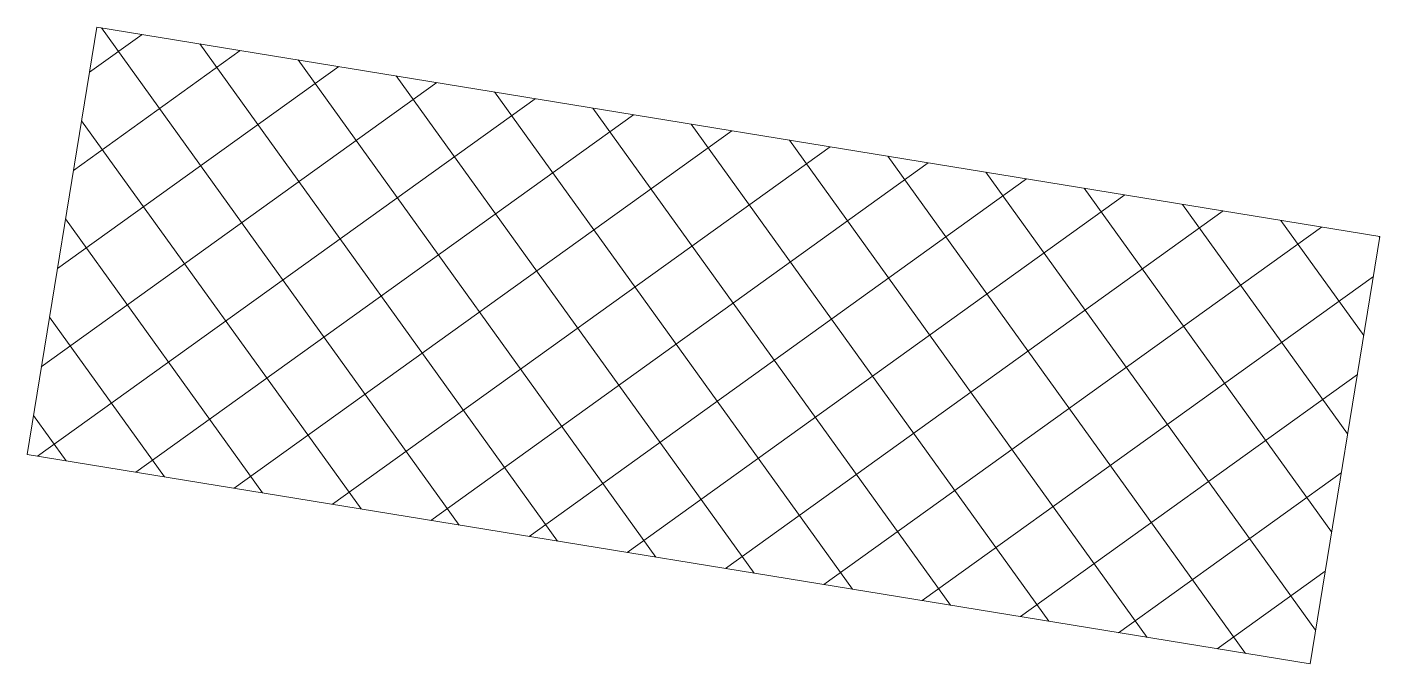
# Model space of a CAD drawing. Header units: metres. Extents: x 7511340 to 7511486, y 4692164 to 4692372.
# Drawn here: x 7511408.108 to 7511409.357, y 4692204.004 to 4692204.592 of the extents above; entities that cross this region are included whole.
import ezdxf

# ---------------------------------------------------------------- set-up
doc = ezdxf.new("R2010")
doc.units = ezdxf.units.M
doc.layers.add('PDF_A - Shtyllat', color=7, linetype='Continuous', true_color=0x999999)

msp = doc.modelspace()

# ---------------------------------------------------------------- linework, layer by layer
at = {"layer": 'PDF_A - Shtyllat', "color": 8, "lineweight": 18, "true_color": 0x7f7f7f, "elevation": 611}
for points in [[(7511408.1722, 4692204.5925), (7511408.1077, 4692204.1977)], [(7511409.3566, 4692204.3989), (7511408.1722, 4692204.5925)], [(7511409.2921, 4692204.0042), (7511409.3566, 4692204.3989)], [(7511408.1077, 4692204.1977), (7511409.2921, 4692204.0042)]]:
    msp.add_lwpolyline(points, dxfattribs=at)
at = {"layer": 'PDF_A - Shtyllat', "lineweight": 5, "elevation": 611}
for points in [[(7511408.5067, 4692204.1325), (7511408.1765, 4692204.5918)], [(7511408.2139, 4692204.5857), (7511408.1654, 4692204.5508)], [(7511408.5974, 4692204.1177), (7511408.2671, 4692204.577)], [(7511408.3046, 4692204.5708), (7511408.1506, 4692204.4601)], [(7511408.3954, 4692204.556), (7511408.1358, 4692204.3694)], [(7511408.6882, 4692204.1029), (7511408.3579, 4692204.5621)], [(7511408.486, 4692204.5412), (7511408.1209, 4692204.2787)], [(7511408.7789, 4692204.088), (7511408.4486, 4692204.5473)], [(7511408.8696, 4692204.0732), (7511408.5393, 4692204.5325)], [(7511408.5768, 4692204.5263), (7511408.1175, 4692204.1961)], [(7511408.9603, 4692204.0584), (7511408.6301, 4692204.5176)], [(7511408.416, 4692204.1474), (7511408.1581, 4692204.5059)], [(7511408.6676, 4692204.5115), (7511408.2082, 4692204.1813)], [(7511409.051, 4692204.0436), (7511408.7208, 4692204.5028)], [(7511408.7582, 4692204.4967), (7511408.299, 4692204.1665)], [(7511408.849, 4692204.4819), (7511408.3897, 4692204.1517)], [(7511409.1418, 4692204.0287), (7511408.8115, 4692204.488)], [(7511408.9397, 4692204.467), (7511408.4804, 4692204.1368)], [(7511409.2325, 4692204.0139), (7511408.9022, 4692204.4732)], [(7511409.0304, 4692204.4522), (7511408.5712, 4692204.122)], [(7511409.2972, 4692204.0353), (7511408.9929, 4692204.4583)], [(7511409.312, 4692204.1261), (7511409.0837, 4692204.4435)], [(7511409.1212, 4692204.4374), (7511408.6618, 4692204.1072)], [(7511409.3268, 4692204.2167), (7511409.1744, 4692204.4287)], [(7511408.3252, 4692204.1622), (7511408.1433, 4692204.4153)], [(7511409.2118, 4692204.4226), (7511408.7526, 4692204.0923)], [(7511409.3026, 4692204.4077), (7511408.8433, 4692204.0775)], [(7511409.3417, 4692204.3075), (7511409.2651, 4692204.4138)], [(7511409.3565, 4692204.3981), (7511409.3559, 4692204.399)], [(7511409.3506, 4692204.3621), (7511408.934, 4692204.0627)], [(7511408.2346, 4692204.177), (7511408.1284, 4692204.3245)], [(7511409.3358, 4692204.2715), (7511409.0248, 4692204.0479)], [(7511408.1438, 4692204.1918), (7511408.1136, 4692204.2337)], [(7511409.3209, 4692204.1807), (7511409.1154, 4692204.033)], [(7511409.3061, 4692204.09), (7511409.2062, 4692204.0182)]]:
    msp.add_lwpolyline(points, dxfattribs=at)

doc.saveas('drawing.dxf')
